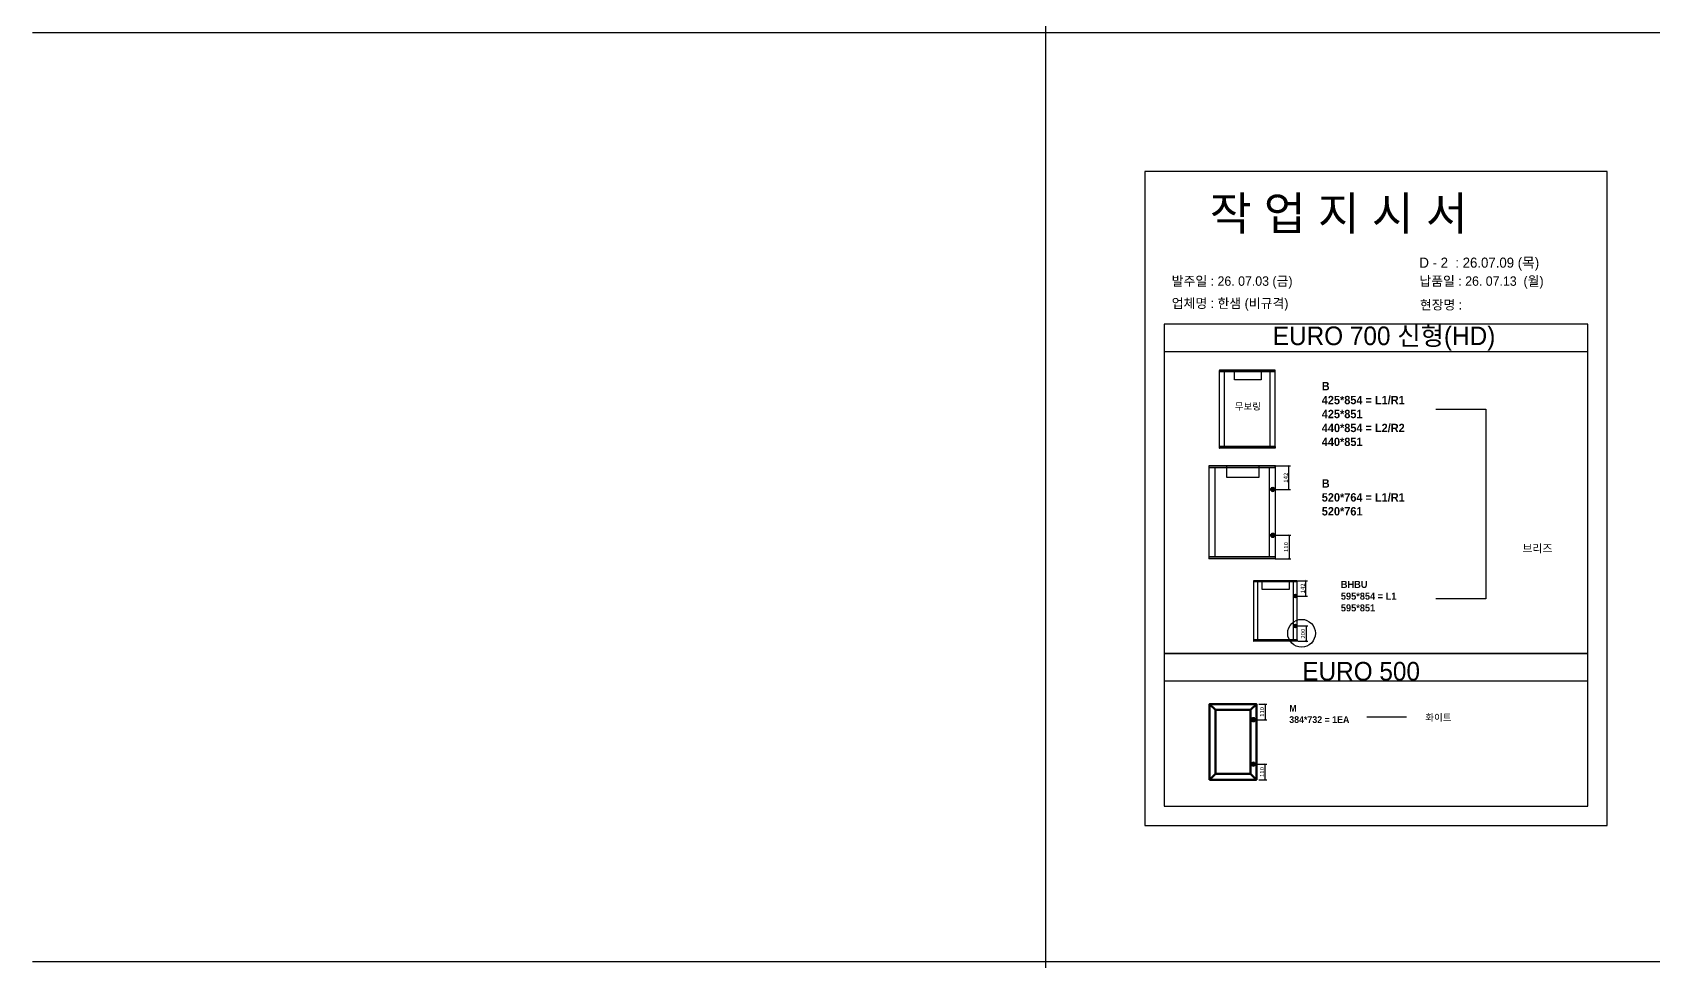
# Model space of a CAD drawing. Header units: millimetres. Extents: x -44117 to 256353, y -2095463 to 65325.
# Drawn here: x 104303 to 113899, y -1086761 to -1081262 of the extents above; entities that cross this region are included whole.
import ezdxf

# ---------------------------------------------------------------- set-up
doc = ezdxf.new("R2010")
doc.units = ezdxf.units.MM
doc.header["$LTSCALE"] = 10
doc.layers.add('Layer1', color=7, linetype='Continuous', lineweight=70)
doc.dimstyles.new('ISO-25', dxfattribs={"dimtxt": 2.5, "dimasz": 2.5, "dimexe": 1, "dimexo": 1, "dimtad": 1, "dimtxsty": 'Standard', "dimblk": 'ARCHTICK', "dimcen": 2.5, "dimadec": 0, "dimazin": 0, "dimtfac": 1, "dimtmove": 0, "dimatfit": 3, "dimfxl": 0, "dimarcsym": 0})

# ---------------------------------------------------------------- blocks, each defined once
blk = doc.blocks.new('_ArchTick')
at = {"color": 0, "linetype": 'ByBlock', "const_width": 0.15}
blk.add_lwpolyline([(-0.5, -0.5), (0.5, 0.5)], dxfattribs=at)
blk = doc.blocks.new('*D7453')
at = {"color": 0, "lineweight": -2}
for p, q in [((111659.7, -1083827.9), (111750.3, -1083827.9)), ((111740.3, -1083967.4), (111740.3, -1083827.9)), ((111659.7, -1083967.4), (111750.3, -1083967.4))]:
    blk.add_line(p, q, dxfattribs=at)
at = {"layer": 'Defpoints', "color": 0}
for p in [(111644.7, -1083827.9), (111740.3, -1083827.9), (111644.7, -1083967.4)]:
    blk.add_point(p, dxfattribs=at)
at = {"color": 0, "lineweight": -2, "xscale": 10, "yscale": 10, "zscale": 10}
for p, rotation in [((111740.3, -1083827.9), 90), ((111740.3, -1083967.4), 270)]:
    blk.add_blockref('_ArchTick', p, dxfattribs=dict(at, rotation=rotation))
at = {"color": 0, "insert": (111721.6, -1083897.6), "char_height": 25, "attachment_point": 5, "rotation": 90}
blk.add_mtext('142', dxfattribs=at)
blk = doc.blocks.new('*D7454')
at = {"color": 0, "lineweight": -2}
for p, q in [((111659.7, -1084238.7), (111751.9, -1084238.7)), ((111741.9, -1084238.7), (111741.9, -1084377.3)), ((111659.7, -1084377.3), (111751.9, -1084377.3))]:
    blk.add_line(p, q, dxfattribs=at)
at = {"layer": 'Defpoints', "color": 0}
for p in [(111644.7, -1084238.7), (111644.7, -1084377.3), (111741.9, -1084377.3)]:
    blk.add_point(p, dxfattribs=at)
at = {"color": 0, "lineweight": -2, "xscale": 10, "yscale": 10, "zscale": 10}
for p, rotation in [((111741.9, -1084238.7), 90), ((111741.9, -1084377.3), 270)]:
    blk.add_blockref('_ArchTick', p, dxfattribs=dict(at, rotation=rotation))
at = {"color": 0, "insert": (111723.1, -1084308), "char_height": 25, "attachment_point": 5, "rotation": 90}
blk.add_mtext('110', dxfattribs=at)
blk = doc.blocks.new('*D7464')
at = {"color": 0, "lineweight": -2}
for p, q in [((111562.9, -1085237.2), (111609.5, -1085237.2)), ((111599.5, -1085237.2), (111599.5, -1085329.9)), ((111545.2, -1085329.9), (111609.5, -1085329.9))]:
    blk.add_line(p, q, dxfattribs=at)
at = {"layer": 'Defpoints', "color": 0}
for p in [(111547.9, -1085237.2), (111530.2, -1085329.9), (111599.5, -1085329.9)]:
    blk.add_point(p, dxfattribs=at)
at = {"color": 0, "lineweight": -2, "xscale": 10, "yscale": 10, "zscale": 10}
for p, rotation in [((111599.5, -1085237.2), 90), ((111599.5, -1085329.9), 270)]:
    blk.add_blockref('_ArchTick', p, dxfattribs=dict(at, rotation=rotation))
at = {"color": 0, "insert": (111580.8, -1085283.6), "char_height": 25, "attachment_point": 5, "rotation": 90}
blk.add_mtext('110', dxfattribs=at)
blk = doc.blocks.new('*D7465')
at = {"color": 0, "lineweight": -2}
for p, q in [((111545.2, -1085593), (111609.5, -1085593)), ((111599.5, -1085685.8), (111599.5, -1085593)), ((111562.9, -1085685.8), (111609.5, -1085685.8))]:
    blk.add_line(p, q, dxfattribs=at)
at = {"layer": 'Defpoints', "color": 0}
for p in [(111530.2, -1085593), (111599.5, -1085593), (111547.9, -1085685.8)]:
    blk.add_point(p, dxfattribs=at)
at = {"color": 0, "lineweight": -2, "xscale": 10, "yscale": 10, "zscale": 10}
for p, rotation in [((111599.5, -1085593), 90), ((111599.5, -1085685.8), 270)]:
    blk.add_blockref('_ArchTick', p, dxfattribs=dict(at, rotation=rotation))
at = {"color": 0, "insert": (111580.8, -1085639.4), "char_height": 25, "attachment_point": 5, "rotation": 90}
blk.add_mtext('110', dxfattribs=at)
blk = doc.blocks.new('*D7466')
at = {"color": 0, "lineweight": -2}
for p, q in [((111793.6, -1084507.2), (111851, -1084507.2)), ((111841, -1084598.2), (111841, -1084507.2)), ((111793.6, -1084598.2), (111851, -1084598.2))]:
    blk.add_line(p, q, dxfattribs=at)
at = {"layer": 'Defpoints', "color": 0}
for p in [(111778.6, -1084507.2), (111841, -1084507.2), (111778.6, -1084598.2)]:
    blk.add_point(p, dxfattribs=at)
at = {"color": 0, "lineweight": -2, "xscale": 10, "yscale": 10, "zscale": 10}
for p, rotation in [((111841, -1084507.2), 90), ((111841, -1084598.2), 270)]:
    blk.add_blockref('_ArchTick', p, dxfattribs=dict(at, rotation=rotation))
at = {"color": 0, "insert": (111822.2, -1084552.7), "char_height": 25, "attachment_point": 5, "rotation": 90}
blk.add_mtext('142', dxfattribs=at)
blk = doc.blocks.new('*D7467')
at = {"color": 0, "lineweight": -2}
for p, q in [((111793.6, -1084775.2), (111852, -1084775.2)), ((111842, -1084775.2), (111842, -1084865.7)), ((111793.6, -1084865.7), (111852, -1084865.7))]:
    blk.add_line(p, q, dxfattribs=at)
at = {"layer": 'Defpoints', "color": 0}
for p in [(111778.6, -1084775.2), (111778.6, -1084865.7), (111842, -1084865.7)]:
    blk.add_point(p, dxfattribs=at)
at = {"color": 0, "lineweight": -2, "xscale": 10, "yscale": 10, "zscale": 10}
for p, rotation in [((111842, -1084775.2), 90), ((111842, -1084865.7), 270)]:
    blk.add_blockref('_ArchTick', p, dxfattribs=dict(at, rotation=rotation))
at = {"color": 0, "insert": (111823.2, -1084820.4), "char_height": 25, "attachment_point": 5, "rotation": 90}
blk.add_mtext('200', dxfattribs=at)

msp = doc.modelspace()

# ---------------------------------------------------------------- linework, layer by layer
at = {"color": 1}
for p, q in [((104302.82932, -1081262.30929), (196571.97618, -1081262.30929)), ((104302.82932, -1081262.30929), (196571.97618, -1081262.30929)), ((104302.82932, -1081262.30929), (196571.97618, -1081262.30929)), ((104302.82932, -1081262.30929), (196571.97618, -1081262.30929)), ((104302.82932, -1081262.30929), (196571.97618, -1081262.30929)), ((104302.82932, -1081262.30929), (196571.97618, -1081262.30929)), ((104302.82932, -1081262.30929), (196571.97618, -1081262.30929)), ((104302.82932, -1081262.30929), (196571.97618, -1081262.30929)), ((104302.82932, -1081262.30929), (196571.97618, -1081262.30929)), ((104302.82932, -1081262.30929), (196571.97618, -1081262.30929)), ((104302.82932, -1086761.47954), (196571.97618, -1086761.47954)), ((104302.82932, -1086761.47954), (196571.97618, -1086761.47954)), ((104302.82932, -1086761.47954), (196571.97618, -1086761.47954)), ((104302.82932, -1086761.47954), (196571.97618, -1086761.47954)), ((104302.82932, -1086761.47954), (196571.97618, -1086761.47954)), ((104302.82932, -1086761.47954), (196571.97618, -1086761.47954)), ((104302.82932, -1086761.47954), (196571.97618, -1086761.47954)), ((104302.82932, -1086761.47954), (196571.97618, -1086761.47954)), ((104302.82932, -1086761.47954), (196571.97618, -1086761.47954)), ((104302.82932, -1086761.47954), (196571.97618, -1086761.47954))]:
    msp.add_line(p, q, dxfattribs=at)
for p, q in [((113509.93862, -1082989.86938), (111001.55496, -1082989.86938)), ((113509.93862, -1083152.75144), (111001.55496, -1083152.75144)), ((111328.321, -1083262.22194), (111328.321, -1083722.06202)), ((111659.86596, -1083262.81741), (111328.321, -1083262.81741)), ((111659.86596, -1083271.81572), (111328.321, -1083271.81572)), ((111659.53514, -1083261.89112), (111328.65182, -1083261.89112)), ((111357.764, -1083271.15408), (111357.764, -1083712.46824)), ((111630.09214, -1083712.46824), (111630.09214, -1083271.81572)), ((111658.21186, -1083271.81572), (111658.21186, -1083261.89112)), ((111659.86596, -1083722.06202), (111659.86596, -1083262.22194)), ((111659.86596, -1083712.46824), (111328.321, -1083712.46824)), ((111659.86596, -1083721.46655), (111328.321, -1083721.46655)), ((111659.53514, -1083722.39285), (111328.65182, -1083722.39285)), ((111329.9751, -1083722.39285), (111329.9751, -1083712.46824)), ((111658.21186, -1083712.46824), (111658.21186, -1083722.39285)), ((111266.13907, -1083828.2477), (111266.13907, -1084376.91759)), ((111661.73037, -1083828.95821), (111266.13907, -1083828.95821)), ((111661.73037, -1083839.69477), (111266.13907, -1083839.69477)), ((111661.33565, -1083827.85297), (111266.53379, -1083827.85297)), ((111301.26973, -1083838.90532), (111301.26973, -1084365.47053)), ((111626.20499, -1084365.47053), (111626.20499, -1083839.69477)), ((111659.75674, -1083839.69477), (111659.75674, -1083827.85297)), ((111661.73037, -1084376.91759), (111661.73037, -1083828.2477)), ((111661.73037, -1084365.47053), (111266.13907, -1084365.47053)), ((111661.73037, -1084376.2071), (111266.13907, -1084376.2071)), ((111661.33565, -1084377.31233), (111266.53379, -1084377.31233)), ((111268.1127, -1084377.31233), (111268.1127, -1084365.47053)), ((111659.75674, -1084365.47053), (111659.75674, -1084377.31233)), ((111531.58325, -1084507.43222), (111531.58325, -1084865.4156)), ((111789.68947, -1084507.8958), (111531.58325, -1084507.8958)), ((111789.68947, -1084514.90094), (111531.58325, -1084514.90094)), ((111789.43192, -1084507.17468), (111531.84079, -1084507.17468)), ((111554.50448, -1084514.38586), (111554.50448, -1084857.94689)), ((111766.51069, -1084857.94689), (111766.51069, -1084514.90094)), ((111788.40176, -1084514.90094), (111788.40176, -1084507.17468)), ((111789.68947, -1084865.4156), (111789.68947, -1084507.43222)), ((111789.68947, -1084857.94689), (111531.58325, -1084857.94689)), ((111789.68947, -1084864.95203), (111531.58325, -1084864.95203)), ((111789.43192, -1084865.67315), (111531.84079, -1084865.67315)), ((111532.87096, -1084865.67315), (111532.87096, -1084857.94689)), ((111788.40176, -1084857.94689), (111788.40176, -1084865.67315)), ((113510.51008, -1084938.3926), (111002.12642, -1084938.3926)), ((113510.51008, -1084939.17361), (111002.12642, -1084939.17361)), ((113510.51008, -1085101.27465), (111002.12642, -1085101.27465))]:
    msp.add_line(p, q)
for p in [(110300.49669, 21924.9366), (110300.49669, 14161.07811), (110300.49669, 18584.38997), (110300.49669, 10820.53148), (110300.49669, 18627.87121), (110300.49669, 10864.01272), (110300.49669, 15287.32457), (110300.49669, 7523.46608), (110300.49669, 3746.75115), (110300.49669, 21924.9366), (110300.49669, 14161.07811), (110300.49669, 18584.38997), (110300.49669, 10820.53148), (110300.49669, 18627.87121), (110300.49669, 10864.01272), (110300.49669, 15287.32457), (110300.49669, 7523.46608), (110300.49669, 3746.75115), (110300.49669, 21924.9366), (110300.49669, 14161.07811), (110300.49669, 18584.38997), (110300.49669, 10820.53148), (110300.49669, 18627.87121), (110300.49669, 10864.01272), (110300.49669, 15287.32457), (110300.49669, 7523.46608), (110300.49669, 3746.75115), (110300.49669, 21924.9366), (110300.49669, 14161.07811), (110300.49669, 18584.38997), (110300.49669, 10820.53148), (110300.49669, 18627.87121), (110300.49669, 10864.01272), (110300.49669, 15287.32457), (110300.49669, 7523.46608), (110300.49669, 3746.75115), (110300.49669, 21924.9366), (110300.49669, 14161.07811), (110300.49669, 18584.38997), (110300.49669, 10820.53148), (110300.49669, 18627.87121), (110300.49669, 10864.01272), (110300.49669, 15287.32457), (110300.49669, 7523.46608), (110300.49669, 3746.75115), (110300.49669, 21924.9366), (110300.49669, 14161.07811), (110300.49669, 18584.38997), (110300.49669, 10820.53148), (110300.49669, 18627.87121), (110300.49669, 10864.01272), (110300.49669, 15287.32457), (110300.49669, 7523.46608), (110300.49669, 3746.75115), (110300.49669, 21924.9366), (110300.49669, 14161.07811), (110300.49669, 18584.38997), (110300.49669, 10820.53148), (110300.49669, 18627.87121), (110300.49669, 10864.01272), (110300.49669, 15287.32457), (110300.49669, 7523.46608), (110300.49669, 3746.75115), (110300.49669, 21924.9366), (110300.49669, 14161.07811), (110300.49669, 18584.38997), (110300.49669, 10820.53148), (110300.49669, 18627.87121), (110300.49669, 10864.01272), (110300.49669, 15287.32457), (110300.49669, 7523.46608), (110300.49669, 3746.75115), (110300.49669, 21924.9366), (110300.49669, 14161.07811), (110300.49669, 18584.38997), (110300.49669, 10820.53148), (110300.49669, 18627.87121), (110300.49669, 10864.01272), (110300.49669, 15287.32457), (110300.49669, 7523.46608), (110300.49669, 3746.75115), (110300.49669, 21924.9366), (110300.49669, 14161.07811), (110300.49669, 18584.38997), (110300.49669, 10820.53148), (110300.49669, 18627.87121), (110300.49669, 10864.01272), (110300.49669, 15287.32457), (110300.49669, 7523.46608), (110300.49669, 3746.75115), (110300.49669, 12702.87182), (110300.49669, 4939.01333), (110300.49669, 9362.32519), (110300.49669, 1598.4667), (110300.49669, 9405.80642), (110300.49669, 1641.94794), (110300.49669, 6065.25979), (110300.49669, -1698.5987), (110300.49669, -5475.31363), (110300.49669, 12702.87182), (110300.49669, 4939.01333), (110300.49669, 9362.32519), (110300.49669, 1598.4667), (110300.49669, 9405.80642), (110300.49669, 1641.94794), (110300.49669, 6065.25979), (110300.49669, -1698.5987), (110300.49669, -5475.31363), (110300.49669, 12702.87182), (110300.49669, 4939.01333), (110300.49669, 9362.32519), (110300.49669, 1598.4667), (110300.49669, 9405.80642), (110300.49669, 1641.94794), (110300.49669, 6065.25979), (110300.49669, -1698.5987), (110300.49669, -5475.31363), (110300.49669, 12702.87182), (110300.49669, 4939.01333), (110300.49669, 9362.32519), (110300.49669, 1598.4667), (110300.49669, 9405.80642), (110300.49669, 1641.94794), (110300.49669, 6065.25979), (110300.49669, -1698.5987), (110300.49669, -5475.31363), (110300.49669, 12702.87182), (110300.49669, 4939.01333), (110300.49669, 9362.32519), (110300.49669, 1598.4667), (110300.49669, 9405.80642), (110300.49669, 1641.94794), (110300.49669, 6065.25979), (110300.49669, -1698.5987), (110300.49669, -5475.31363)]:
    msp.add_xline(p, (0, 1), dxfattribs=at)
msp.add_lwpolyline([(110887.53752, -1085955.67517), (113623.95606, -1085955.67517), (113623.95606, -1082085.59753), (110887.53752, -1082085.59753)], close=True)
for points in [[(111001.55496, -1082989.86938), (111001.55496, -1085841.65773), (113509.93862, -1085841.65773), (113509.93862, -1082989.86938)], [(111576.25212, -1083261.89112), (111576.25212, -1083318.65825), (111418.36563, -1083318.65825), (111418.36563, -1083261.89112)], [(112610.25631, -1083492.57673), (112905.30838, -1083492.57673), (112905.30838, -1084614.99464), (112610.25631, -1084614.99464)], [(111561.96439, -1083827.85297), (111561.96439, -1083895.58613), (111373.57811, -1083895.58613), (111373.57811, -1083827.85297)], [(111741.03815, -1084507.17468), (111741.03815, -1084559.59097), (111582.22047, -1084559.59097), (111582.22047, -1084507.17468)], [(112201.03531, -1085313.51404), (112436.98251, -1085313.51404)]]:
    msp.add_lwpolyline(points)
msp.add_circle((111815.10839, -1084818.2455), 82.03242, dxfattribs=at)
for centre, radius, start, end in [((111659.53514, -1083262.22194), 0.33082, 0, 90), ((111328.65182, -1083722.06203), 0.33082, 180, 270), ((111659.53514, -1083722.06203), 0.33082, 270, 0), ((111661.33565, -1083828.2477), 0.39473, 0, 90), ((111266.53379, -1084376.9176), 0.39473, 180, 270), ((111661.33565, -1084376.9176), 0.39473, 270, 0), ((111789.43192, -1084507.43222), 0.25754, 0, 90), ((111531.84079, -1084865.4156), 0.25754, 180, 270), ((111789.43192, -1084865.4156), 0.25754, 270, 0)]:
    msp.add_arc(centre, radius, start, end)
at = {"layer": 'Layer1'}
for p, q in [((111644.65823, -1083952.8309), (111644.65823, -1083981.92709)), ((111644.65823, -1084253.20754), (111644.65823, -1084224.11135)), ((111778.55063, -1084588.71737), (111778.55063, -1084607.70138)), ((111778.55063, -1084784.70014), (111778.55063, -1084765.71613)), ((111305.39612, -1085271.81172), (111270.75948, -1085237.17509)), ((111513.21593, -1085271.81172), (111547.85257, -1085237.17509)), ((111530.16331, -1085315.53992), (111530.16331, -1085344.33414)), ((111530.16331, -1085607.42293), (111530.16331, -1085578.62871)), ((111270.75948, -1085685.78776), (111305.39612, -1085651.15113)), ((111547.85257, -1085685.78776), (111513.21593, -1085651.15113)), ((111513.21593, -1085651.15113), (111547.85257, -1085685.78776))]:
    msp.add_line(p, q, dxfattribs=at)
for points in [[(111659.20633, -1083967.379), (111630.11014, -1083967.379)], [(111659.20633, -1084238.65944), (111630.11014, -1084238.65944)], [(111788.04263, -1084598.20938), (111769.05863, -1084598.20938)], [(111788.04263, -1084775.20813), (111769.05863, -1084775.20813)], [(111270.75948, -1085685.78776), (111547.85257, -1085685.78776), (111547.85257, -1085237.17509), (111270.75948, -1085237.17509)], [(111305.39612, -1085651.15113), (111513.21593, -1085651.15113), (111513.21593, -1085271.81172), (111305.39612, -1085271.81172)], [(111544.56042, -1085329.93703), (111515.76621, -1085329.93703)], [(111544.56042, -1085593.02582), (111515.76621, -1085593.02582)]]:
    msp.add_lwpolyline(points, close=True, dxfattribs=at)
for centre, radius in [((111644.65823, -1083967.379), 9.69873), ((111644.65823, -1084238.65944), 9.69873), ((111778.55063, -1084598.20938), 6.328), ((111778.55063, -1084775.20813), 6.328), ((111530.16331, -1085329.93703), 9.59807), ((111530.16331, -1085593.02582), 9.59807)]:
    msp.add_circle(centre, radius, dxfattribs=at)

# ---------------------------------------------------------------- texts
at = {"attachment_point": 1}
for s, width, gutter_width, heights, insert, char_height in [('{\\fGulim|b0|i0|c129|p50;작 업 지 시 서}', 4666.4485321, 17.63682, [-219.88959], (111272.24557, -1082233.91746), 197.5323919), ('\\pt11;{\\fGulim|b0|i0|c129|p50;발주일 : 26. 07.03 (금)}', 5387.0305146, 20.36026, [56.20102], (111046.50593, -1082705.98748), 55.8685452), ('{\\fGulim|b0|i0|c129|p50;납품일 : 26. 07.13  (월)}', 5387.0305146, 20.36026, [57.15569], (112512.40857, -1082705.98748), 55.8685452), ('{\\fGulim|b0|i0|c129|p50;업체명 : 한샘 (비규격)}', 5387.0305146, 20.36026, [58.82126], (111046.50593, -1082837.36192), 55.8685452), ('{\\fGulim|b0|i0|c129|p50;현장명 :  }', 5350.1178156, 20.22075, [61.9135], (112516.3066, -1082846.73133), 55.485726), ('{\\fGulim|b0|i0|c129|p50;EURO 700 신형(HD)}', 2601.342149, 9.83176, [-138.56106], (111645.02026, -1083002.89453), 110.1157193), ('{\\f굴림|b1|i0|c129|p50;B\\P425*854 = L1/R1\\P\\C1;425*851^J\\C256;440*854 = L2/R2\\P\\C1;440*851}', 14956.403488, 192.3526, [-389.87386], (111934.79733, -1083331.02801), 49.4620972), ('{\\f굴림|b1|i0|c129|p50;무보링}', 12005.9183538, 154.40675, [-44.22125], (111420.83751, -1083456.0253), 39.7045922), ('{\\f굴림|b1|i0|c129|p50;B\\P520*764 = L1/R1\\P\\C1;520*761}', 14956.403488, 192.3526, [-220.28953], (111934.79733, -1083906.84866), 49.4620972), ('{\\f굴림|b1|i0|c129|p50;브리즈}', 14325.1668253, 184.23434, [-52.63838], (113122.10997, -1084293.06958), 47.3745439), ('{\\f굴림|b1|i0|c129|p50;BHBU\\P595*854 = L1\\P\\C1;595*851}', 12604.7778903, 162.10861, [345.16714], (112047.8113, -1084508.37861), 41.6850715), ('{\\fGulim|b0|i0|c129|p50;EURO 500}', 2601.342149, 9.83176, [113.19485], (111819.59996, -1084988.0798), 110.1157193), ('\\pt10;{\\f굴림|b1|i0|c129|p50;M}\\P\\pt10;{\\f굴림|b1|i0|c129|p50;384*732 = 1EA}', 12072.7918459, 155.2668, [-107.78896], (111742.36306, -1085242.79368), 39.9257485), ('{\\f굴림|b1|i0|c129|p50;화이트}', 12072.7918459, 155.2668, [-44.36194], (112547.97863, -1085297.16087), 39.9257485)]:
    msp.add_mtext_dynamic_manual_height_columns(s, width=width, gutter_width=gutter_width, heights=heights, dxfattribs=dict(at, insert=insert, char_height=char_height))
at = {"color": 1, "insert": (112512.72303, -1082594.92861), "char_height": 59.7264419, "attachment_point": 1}
msp.add_mtext_dynamic_manual_height_columns('{\\fGulim|b0|i0|c129|p50;D - 2  : 26.07.09 (목)}', width=5759.0217184, gutter_width=21.7662, heights=[61.10247], dxfattribs=at)

# ---------------------------------------------------------------- dimensions: what is measured, and where the dimension line sits
for base, p1, p2, angle, text, picture, middle in [((111740.32813, -1083827.85297), (111644.65823, -1083967.379), (111644.65823, -1083827.85297), 90, '142', '*D7453', (111721.57813, -1083897.61599)), ((111741.85829, -1084377.31233), (111644.65823, -1084238.65944), (111644.65823, -1084377.31233), 90, '110', '*D7454', (111723.10829, -1084307.98589)), ((111840.9711, -1084507.17468), (111778.55063, -1084598.20938), (111778.55063, -1084507.17468), 90, '142', '*D7466', (111822.2211, -1084552.69203)), ((111841.96947, -1084865.67315), (111778.55063, -1084775.20813), (111778.55063, -1084865.67315), 90, '200', '*D7467', (111823.21947, -1084820.44064)), ((111599.54967, -1085329.93703), (111547.85257, -1085237.17509), (111530.16331, -1085329.93703), 90, '110', '*D7464', (111580.79967, -1085283.55606)), ((111599.54967, -1085593.02582), (111547.85257, -1085685.78776), (111530.16331, -1085593.02582), 270, '110', '*D7465', (111580.79967, -1085639.40679))]:
    dim = msp.add_linear_dim(base=base, p1=p1, p2=p2, angle=angle, text=text, dimstyle='ISO-25', override={"dimscale": 10, "dimasz": 1, "dimexo": 1.5, "dimtxsty": 'Standard'})
    dim.commit()
    dim.dimension.update_dxf_attribs({"geometry": picture, "text_midpoint": middle})

doc.saveas('drawing.dxf')
